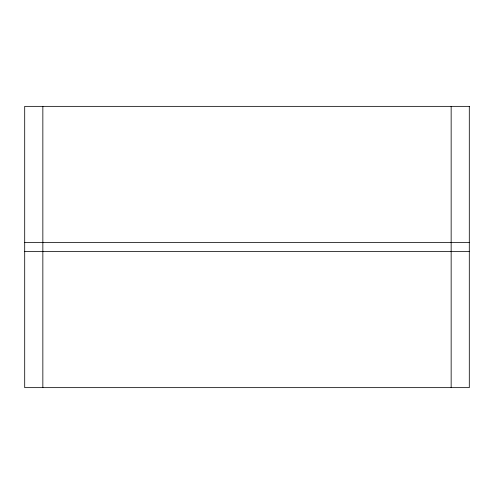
<?xml version="1.0" encoding="UTF-8"?>
<svg xmlns="http://www.w3.org/2000/svg" width="494" height="494" viewBox="0 0 494 494"><rect width="100%" height="100%" fill="white"/><g stroke="black" fill="none" stroke-linecap="round" stroke-linejoin="round"><path stroke-width="0.74" d="M24.7 242.461L469.3 242.461M24.7 251.539L469.3 251.539M451.152 106.358L451.152 387.642M42.848 106.358L42.848 387.642M469.3 106.358L24.7 106.358L24.7 387.642L469.3 387.642L469.3 106.358"/></g></svg>
